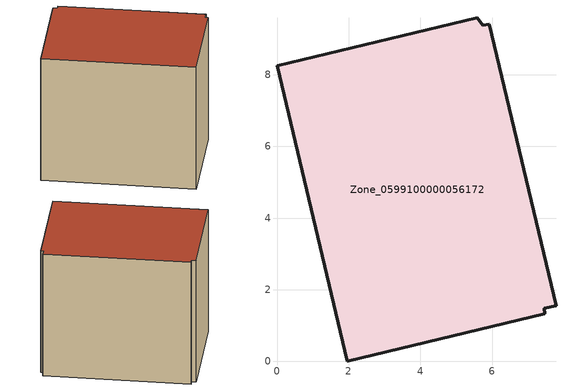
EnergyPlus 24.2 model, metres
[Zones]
Zone_0599100000056172
 floor ground (C_G): 5.92,9.41 7.79,1.56 7.46,1.49 7.48,1.33 1.96,0 0,8.25 5.58,9.59 5.74,9.37 z0
 wall outside (C_F): 1.96,0 7.48,1.33 7.46,1.49 7.79,1.56 5.92,9.41 5.74,9.37 5.58,9.59 0,8.25 1.96,0 z0:7.49
 roof outside (C_R): 5.92,9.41 5.74,9.37 5.58,9.59 0,8.25 1.96,0 7.48,1.33 7.46,1.49 7.79,1.56 z7.49
[BUILDING]
Pand.0599100000056172: North Axis=0; Terrain=City; Loads Convergence Tolerance Value=0.04; Temperature Convergence Tolerance Value=0.4; Solar Distribution=FullExterior; Maximum Number of Warmup Days=25; Minimum Number of Warmup Days=1
[Site:Location]
Rotterdam.The.Hague.AP_ZH_NLD Design_Conditions: Latitude=51.96; Longitude=4.45; Time Zone=1; Elevation=-4.5
[SITE:GROUNDTEMPERATURE:BUILDINGSURFACE]
18, 18, 18, 18, 18, 18, 18, 18, 18, 18, 18, 18
[MATERIAL] Thermal Absorptance=0.9; Solar Absorptance=0.7; Visible Absorptance=0.7
Name | Roughness | Thickness | Conductivity | Density | Specific Heat
G.TI.1965-1974 | MediumSmooth | 0.15 | 0.882353 | 540 | 1210
F.TI.1965-1974 | Rough | 0.3 | 0.697674 | 1920 | 840
R.TI.1965-1974 | MediumRough | 0.2 | 0.232558 | 1500 | 1000
[CONSTRUCTION]
C_G: G.TI.1965-1974
C_F: F.TI.1965-1974
C_R: R.TI.1965-1974
[ZONE]
Zone_0599100000056172: Type=1; Multiplier=1; Ceiling Height=Autocalculate; Volume=Autocalculate; Floor Area=autocalculate; Part of Total Floor Area=Yes
[ZONEINFILTRATION:DESIGNFLOWRATE]
Infil_Zone_0599100000056172: Zone or ZoneList or Space or SpaceList=Zone_0599100000056172; Schedule=AlwaysOn; Design Flow Rate Calculation Method=Flow/Area; Flow Rate per Floor Area=0.003; Constant Term Coefficient=1; Temperature Term Coefficient=0; Velocity Term Coefficient=0; Velocity Squared Term Coefficient=0
[HVACTEMPLATE:ZONE:IDEALLOADSAIRSYSTEM]
Zone_0599100000056172: Maximum Heating Supply Air Temperature=50; Minimum Cooling Supply Air Temperature=13; Maximum Heating Supply Air Humidity Ratio=0.0156; Minimum Cooling Supply Air Humidity Ratio=0.0077; Heating Limit=NoLimit; Cooling Limit=NoLimit; Dehumidification Control Type=ConstantSensibleHeatRatio; Cooling Sensible Heat Ratio=0.7; Dehumidification Setpoint=60; Humidification Control Type=None; Humidification Setpoint=30; Outdoor Air Method=None; Outdoor Air Flow Rate per Person=0.00944; Outdoor Air Flow Rate per Zone Floor Area=0; Outdoor Air Flow Rate per Zone=0; Demand Controlled Ventilation Type=None; Outdoor Air Economizer Type=NoEconomizer; Heat Recovery Type=None; Sensible Heat Recovery Effectiveness=0.7; Latent Heat Recovery Effectiveness=0.65
[ZONECONTROL:THERMOSTAT]
ThermostatControl_Zone_0599100000056172: Zone or ZoneList=Zone_0599100000056172; Control Type Schedule=DualSetpointControlType; Control 1=Thermostat_Zone_0599100000056172; Temperature Difference Between Cutout And Setpoint=0
[THERMOSTATSETPOINT:DUALSETPOINT]
Thermostat_Zone_0599100000056172: Heating Setpoint Temperature Schedule=HeatingSetpoint_Zone_0599100000056172; Cooling Setpoint Temperature Schedule=CoolingSetpoint_Zone_0599100000056172
[SCHEDULE:COMPACT]
HeatingSetpoint_Zone_0599100000056172: Through: 12/31, For: AllDays, Until: 24:00, 21
CoolingSetpoint_Zone_0599100000056172: Through: 12/31, For: AllDays, Until: 24:00, 24
DualSetpointControlType: Through: 12/31, For: AllDays, Until: 24:00, 4
AlwaysOn: Through: 12/31, For: AllDays, Until: 24:00, 1
